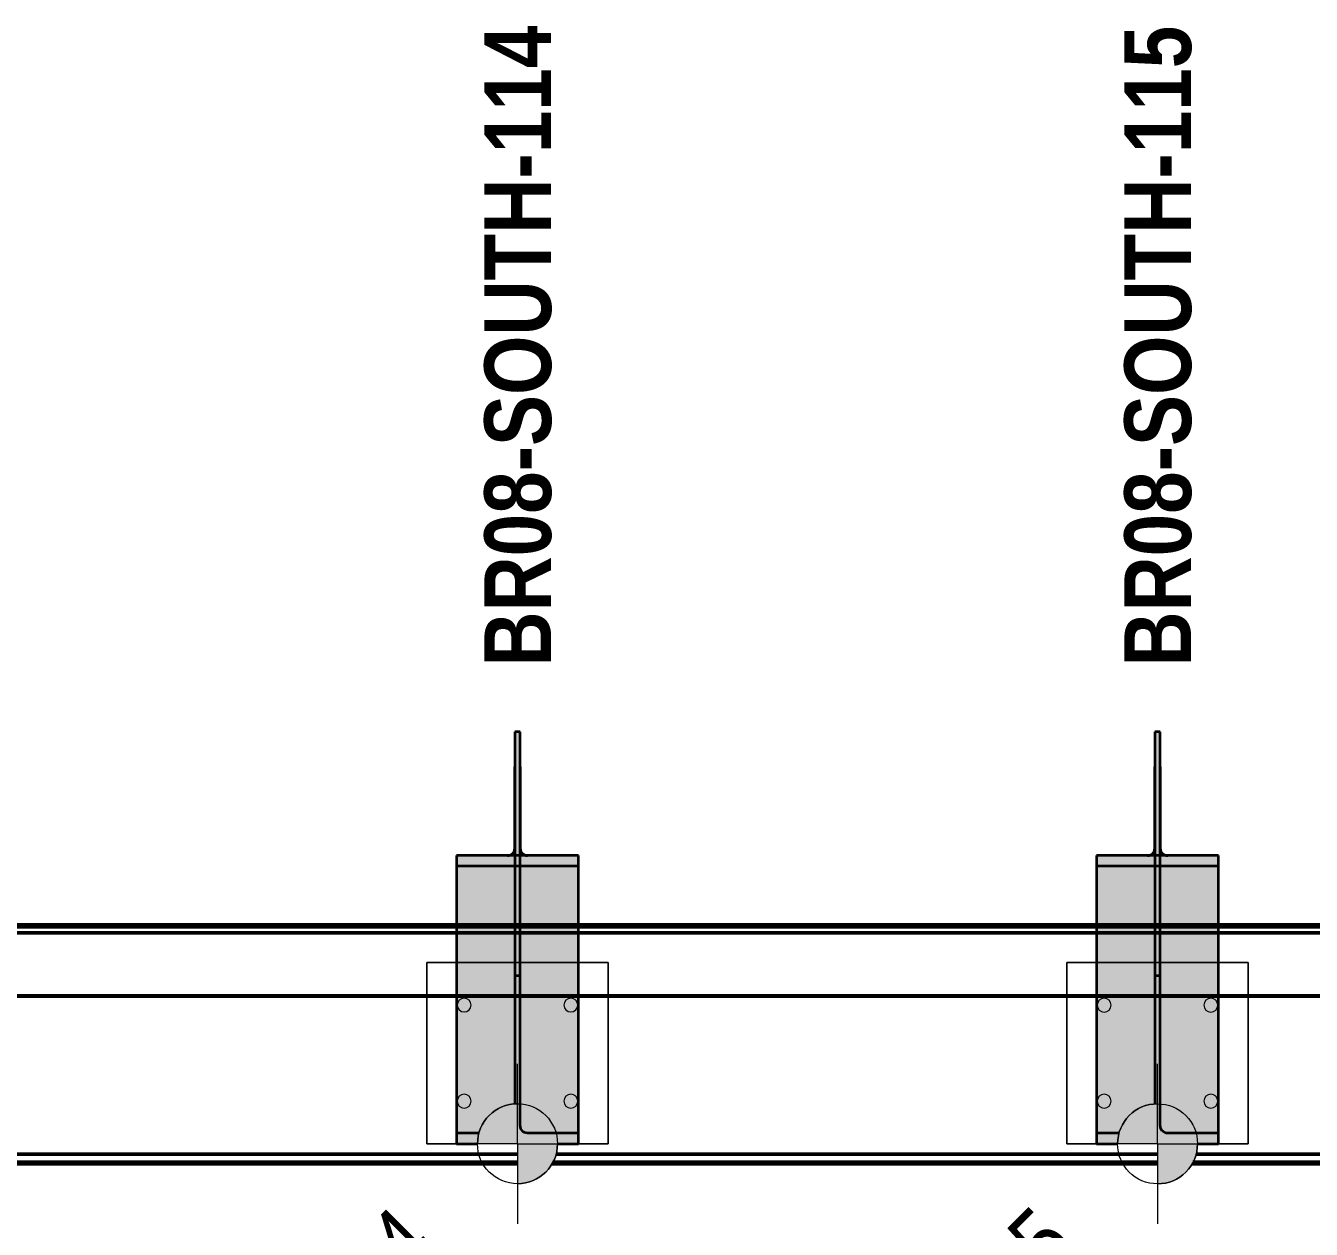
# Model space of a CAD drawing. Header units: metres. Extents: x 4 to 49, y -1186 to 3.
# Drawn here: x 16.54 to 18.95, y -1182.786 to -1180.531 of the extents above; entities that cross this region are included whole.
import ezdxf

# ---------------------------------------------------------------- set-up
doc = ezdxf.new("R2010")
doc.units = ezdxf.units.M
for name, color, linetype, lineweight in [('A-ANNO-NOTE', 7, 'Continuous', 9), ('A-GENM', 7, 'Continuous', 35), ('A-GENM-IDEN', 7, 'Continuous', 18), ('A-WALL', 7, 'Continuous', 50), ('S-FNDN-IDEN', 7, 'Continuous', 18), ('S-FSTN', 7, 'Continuous', 18)]:
    doc.layers.add(name, color=color, linetype=linetype, lineweight=lineweight)
doc.styles.add('Arial Narrow_4', font='ARIALN.TTF', dxfattribs={"height": 0.125})
doc.styles.add('Arial Narrow_B_1', font='ARIALNB.TTF', dxfattribs={"height": 0.125})

# ---------------------------------------------------------------- blocks, each defined once
blk = doc.blocks.new('Walls 2 - Walls 2-6845191-DRG-2873222 - SOUTHERN SCREEN POST - PLAN')
at = {"layer": 'A-WALL'}
for p, q in [((207.2997, 1205.0022), (241.7063, 1208.0124)), ((207.2999, 1205.0016), (241.7065, 1208.0118)), ((236.4596, 1207.8689), (237.5902, 1207.9678)), ((236.4598, 1207.866), (237.5889, 1207.9648)), ((237.5843, 1207.9493), (236.4611, 1207.8511)), ((207.336, 1204.8866), (241.7388, 1207.8962)), ((207.3396, 1204.8752), (241.742, 1207.8851)), ((241.743, 1207.8815), (207.3406, 1204.872)), ((235.2643, 1207.7644), (236.3949, 1207.8633)), ((235.2645, 1207.7615), (236.3936, 1207.8602)), ((236.389, 1207.8448), (235.2658, 1207.7465)), ((234.0689, 1207.6598), (235.1996, 1207.7587)), ((234.0692, 1207.6569), (235.1983, 1207.7557)), ((235.1937, 1207.7402), (234.0705, 1207.6419))]:
    blk.add_line(p, q, dxfattribs=at)
blk = doc.blocks.new('BR08_GEN_POST_0 - 610UB_BASE-V6-DRG-2873222 - SOUTHERN SCREEN POST - PLAN')
at = {"layer": 'A-GENM', "true_color": 0xc0c0c0}
for points in [[(0.005, 0.7066), (0.005, 0.7721), (-0.005, 0.7721), (-0.005, 0.7066)], [(0.019, 0.5402), (0.0159, 0.5406), (0.0129, 0.5416), (0.0103, 0.5432), (0.0081, 0.5453), (0.0064, 0.5478), (0.0054, 0.5506), (0.005, 0.5536), (0.005, 0.7066), (-0.005, 0.7066), (-0.0054, 0.5506), (-0.0064, 0.5478), (-0.0081, 0.5453), (-0.0103, 0.5432), (-0.0129, 0.5416), (-0.0159, 0.5406), (-0.019, 0.5402)], [(0.1145, 0.5209), (0.1145, 0.5402), (-0.1145, 0.5402), (-0.1145, 0.5209), (0.028, 0.5209)]]:
    blk.add_hatch(color=9, dxfattribs=at).paths.add_polyline_path(points)
h = blk.add_hatch(color=9, dxfattribs=at)
h.paths.add_polyline_path([(0.1145, 0), (0.1145, 0.5209), (-0.1145, 0.5209), (-0.1145, 0), (0.075, 0)])
h.paths.add_polyline_path([(-0.069, 0), (-0.075, 0), (-0.0746, 0.0082), (-0.0732, 0.0163), (-0.071, 0.0242), (-0.0679, 0.0319), (-0.064, 0.0391), (-0.0594, 0.0459), (-0.054, 0.0521), (-0.048, 0.0577), (-0.0414, 0.0626), (-0.0343, 0.0667), (-0.0268, 0.0701), (-0.019, 0.0726), (-0.0109, 0.0742), (-0.0027, 0.075), (0, 0.0746), (0, 0), (-0.0679, 0)])
at = {"layer": 'A-GENM'}
for p, q in [((0.005, 0.7724), (-0.005, 0.7724)), ((-0.005, 0.7724), (-0.005, 0.7066)), ((0.005, 0.7066), (0.005, 0.7724)), ((-0.005, 0.771), (-0.005, 0.3148)), ((0.005, 0.3148), (0.005, 0.771)), ((-0.005, 0.5536), (-0.005, 0.7066)), ((0.005, 0.7066), (0.005, 0.5536)), ((-0.019, 0.5402), (-0.1145, 0.5402)), ((-0.1145, 0.5402), (-0.1145, 0.5209)), ((-0.1145, 0.5402), (-0.1145, 0.0199)), ((0.019, 0.5402), (-0.019, 0.5402)), ((0.1145, 0.5402), (0.019, 0.5402)), ((0.1145, 0.5209), (0.1145, 0.5402)), ((0.1145, 0.0199), (0.1145, 0.5402)), ((-0.1145, 0.5209), (0.1145, 0.5209)), ((-0.1145, 0.5209), (-0.1145, 0)), ((0.1145, 0), (0.1145, 0.5209)), ((-0.005, 0.3148), (-0.005, 0.0748)), ((0.005, 0.3148), (-0.005, 0.3148)), ((0.005, 0.0341), (0.005, 0.3148)), ((-0.1145, 0.0199), (-0.1145, 0)), ((-0.0723, 0.0199), (-0.1145, 0.0199)), ((-0.1145, 0), (-0.075, 0)), ((0.1145, 0.0199), (0.019, 0.0199)), ((0.075, 0), (0.1145, 0)), ((0.1145, 0), (0.1145, 0.0199))]:
    blk.add_line(p, q, dxfattribs=at)
at = {"layer": 'A-GENM', "flags": 128}
for points in [[(-0.019, 0.5402), (-0.0159, 0.5406), (-0.0129, 0.5416), (-0.0103, 0.5432), (-0.0081, 0.5453), (-0.0064, 0.5478), (-0.0054, 0.5506), (-0.005, 0.5536)], [(0.005, 0.5536), (0.0054, 0.5506), (0.0064, 0.5478), (0.0081, 0.5453), (0.0103, 0.5432), (0.0129, 0.5416), (0.0159, 0.5406), (0.019, 0.5402)], [(0.019, 0.0199), (0.0159, 0.0203), (0.0129, 0.0213), (0.0103, 0.023), (0.0081, 0.0253), (0.0064, 0.028), (0.0054, 0.031), (0.005, 0.0341)]]:
    blk.add_lwpolyline(points, dxfattribs=at)
blk = doc.blocks.new('BR08_GEN_POST_0 - 610UB_BASE-8745540-DRG-2873222 - SOUTHERN SCREEN POST - PLAN')
at = {"layer": 'A-GENM', "true_color": 0xc0c0c0}
for points in [[(0.005, 0.7066), (0.005, 0.7721), (-0.005, 0.7721), (-0.005, 0.7066)], [(0.019, 0.5402), (0.0159, 0.5406), (0.0129, 0.5416), (0.0103, 0.5432), (0.0081, 0.5453), (0.0064, 0.5478), (0.0054, 0.5506), (0.005, 0.5536), (0.005, 0.7066), (-0.005, 0.7066), (-0.0054, 0.5506), (-0.0064, 0.5478), (-0.0081, 0.5453), (-0.0103, 0.5432), (-0.0129, 0.5416), (-0.0159, 0.5406), (-0.019, 0.5402), (0.0083, 0.5402)], [(0.1145, 0.5209), (0.1145, 0.5402), (-0.1145, 0.5402), (-0.1145, 0.5209), (0.0083, 0.5209)], [(0.1145, 0), (0.1145, 0.5209), (-0.1145, 0.5209), (-0.1145, 0), (-0.075, 0), (-0.0746, 0.0082), (-0.0732, 0.0163), (-0.071, 0.0242), (-0.0679, 0.0319), (-0.064, 0.0391), (-0.0594, 0.0458), (-0.054, 0.0521), (-0.048, 0.0576), (-0.0414, 0.0625), (-0.0343, 0.0667), (-0.0268, 0.0701), (-0.019, 0.0726), (-0.0109, 0.0742), (-0.0027, 0.0749), (0, 0.0746), (0, 0), (0.075, 0)]]:
    blk.add_hatch(color=9, dxfattribs=at).paths.add_polyline_path(points)
at = {"layer": 'A-GENM'}
for p, q in [((0.005, 0.7724), (-0.005, 0.7724)), ((-0.005, 0.7724), (-0.005, 0.7066)), ((0.005, 0.7066), (0.005, 0.7724)), ((-0.005, 0.771), (-0.005, 0.3148)), ((0.005, 0.3148), (0.005, 0.771)), ((-0.005, 0.5536), (-0.005, 0.7066)), ((0.005, 0.7066), (0.005, 0.5536)), ((-0.019, 0.5402), (-0.1145, 0.5402)), ((-0.1145, 0.5402), (-0.1145, 0.5209)), ((-0.1145, 0.5402), (-0.1145, 0.0199)), ((0.019, 0.5402), (-0.019, 0.5402)), ((0.1145, 0.5402), (0.019, 0.5402)), ((0.1145, 0.5209), (0.1145, 0.5402)), ((0.1145, 0.0199), (0.1145, 0.5402)), ((-0.1145, 0.5209), (0.1145, 0.5209)), ((-0.1145, 0.5209), (-0.1145, 0)), ((0.1145, 0), (0.1145, 0.5209)), ((-0.005, 0.3148), (-0.005, 0.0748)), ((0.005, 0.3148), (-0.005, 0.3148)), ((0.005, 0.0341), (0.005, 0.3148)), ((-0.1145, 0.0199), (-0.1145, 0)), ((-0.0723, 0.0199), (-0.1145, 0.0199)), ((-0.1145, 0), (-0.075, 0)), ((0.1145, 0.0199), (0.019, 0.0199)), ((0.075, 0), (0.1145, 0)), ((0.1145, 0), (0.1145, 0.0199))]:
    blk.add_line(p, q, dxfattribs=at)
at = {"layer": 'A-GENM', "flags": 128}
for points in [[(-0.019, 0.5402), (-0.0159, 0.5406), (-0.0129, 0.5416), (-0.0103, 0.5432), (-0.0081, 0.5453), (-0.0064, 0.5478), (-0.0054, 0.5506), (-0.005, 0.5536)], [(0.005, 0.5536), (0.0054, 0.5506), (0.0064, 0.5478), (0.0081, 0.5453), (0.0103, 0.5432), (0.0129, 0.5416), (0.0159, 0.5406), (0.019, 0.5402)], [(0.019, 0.0199), (0.0159, 0.0203), (0.0129, 0.0213), (0.0103, 0.023), (0.0081, 0.0253), (0.0064, 0.028), (0.0054, 0.031), (0.005, 0.0341)]]:
    blk.add_lwpolyline(points, dxfattribs=at)
blk = doc.blocks.new('Canopy Post Column Base Plate-4 Hole - 25mm-V24-DRG-2873222 - SOUTHERN SCREEN POST - PLAN')
at = {"layer": 'S-FSTN'}
for p, q in [((0.17, 0.17), (-0.17, 0.17)), ((-0.17, 0.17), (-0.17, 0.075)), ((-0.17, 0.075), (-0.17, 0.17)), ((-0.17, 0.17), (0.17, 0.17)), ((0.17, -0.17), (0.17, 0.17)), ((0.17, 0.17), (0.17, -0.17)), ((-0.17, -0.075), (-0.17, -0.17)), ((-0.17, -0.17), (-0.17, -0.075)), ((-0.17, -0.17), (0.17, -0.17)), ((0.17, -0.17), (-0.17, -0.17))]:
    blk.add_line(p, q, dxfattribs=at)
for centre, start, end in [((-0.09, 0.1), 0, 180), ((-0.09, 0.1), 0, 180), ((-0.09, 0.1), 180, 360), ((-0.09, 0.1), 180, 360), ((0.09, 0.1), 0, 180), ((0.09, 0.1), 0, 180), ((0.09, 0.1), 180, 360), ((0.09, 0.1), 180, 360), ((-0.09, -0.1), 0, 180), ((-0.09, -0.1), 360, 180), ((0.09, -0.1), 0, 180), ((0.09, -0.1), 360, 180), ((-0.09, -0.1), 180, 360), ((-0.09, -0.1), 180, 360), ((0.09, -0.1), 180, 360), ((0.09, -0.1), 180, 360)]:
    blk.add_arc(centre, 0.013, start, end, dxfattribs=at)
blk = doc.blocks.new('Canopy Post Column Base Plate-4 Hole - 25mm-V20-DRG-2873222 - SOUTHERN SCREEN POST - PLAN')
at = {"layer": 'S-FSTN'}
for p, q in [((0.17, 0.17), (-0.17, 0.17)), ((-0.17, 0.17), (-0.17, 0.075)), ((-0.17, 0.075), (-0.17, 0.17)), ((-0.17, 0.17), (0.17, 0.17)), ((0.17, -0.17), (0.17, 0.17)), ((0.17, 0.17), (0.17, -0.17)), ((-0.17, -0.075), (-0.17, -0.17)), ((-0.17, -0.17), (-0.17, -0.075)), ((-0.17, -0.17), (0.17, -0.17)), ((0.17, -0.17), (-0.17, -0.17))]:
    blk.add_line(p, q, dxfattribs=at)
for centre, start, end in [((-0.09, 0.1), 0, 180), ((-0.09, 0.1), 0, 180), ((-0.09, 0.1), 180, 360), ((-0.09, 0.1), 180, 360), ((0.09, 0.1), 0, 180), ((0.09, 0.1), 0, 180), ((0.09, 0.1), 180, 360), ((0.09, 0.1), 180, 360), ((-0.09, -0.1), 0, 180), ((-0.09, -0.1), 360, 180), ((0.09, -0.1), 0, 180), ((0.09, -0.1), 360, 180), ((-0.09, -0.1), 180, 360), ((-0.09, -0.1), 180, 360), ((0.09, -0.1), 180, 360), ((0.09, -0.1), 180, 360)]:
    blk.add_arc(centre, 0.013, start, end, dxfattribs=at)

msp = doc.modelspace()

# ---------------------------------------------------------------- hatches: boundary and pattern name
at = {"layer": 'A-ANNO-NOTE', "lineweight": 5, "true_color": 0x808080}
for points in [[(17.4623, -1182.6262), (17.4623, -1182.5512), (17.4541, -1182.5517), (17.446, -1182.553), (17.4381, -1182.5552), (17.4305, -1182.5583), (17.4232, -1182.5622), (17.4165, -1182.5669), (17.4103, -1182.5722), (17.4047, -1182.5783), (17.3998, -1182.5848), (17.3956, -1182.5919), (17.3923, -1182.5994), (17.3897, -1182.6073), (17.3881, -1182.6153), (17.3874, -1182.6235), (17.3873, -1182.6262), (17.4141, -1182.6262)], [(18.6622, -1182.6263), (18.6622, -1182.5513), (18.654, -1182.5517), (18.6459, -1182.5531), (18.638, -1182.5553), (18.6304, -1182.5584), (18.6231, -1182.5622), (18.6163, -1182.5669), (18.6101, -1182.5723), (18.6045, -1182.5783), (18.5996, -1182.5849), (18.5955, -1182.592), (18.5921, -1182.5995), (18.5896, -1182.6073), (18.588, -1182.6153), (18.5872, -1182.6235), (18.5872, -1182.6263), (18.6337, -1182.6263)], [(17.4623, -1182.7012), (17.4705, -1182.7008), (17.4786, -1182.6994), (17.4865, -1182.6972), (17.4941, -1182.6941), (17.5014, -1182.6902), (17.5081, -1182.6856), (17.5144, -1182.6802), (17.52, -1182.6742), (17.5249, -1182.6676), (17.529, -1182.6605), (17.5324, -1182.653), (17.5349, -1182.6452), (17.5365, -1182.6371), (17.5373, -1182.629), (17.5373, -1182.6262), (17.4623, -1182.6262), (17.4623, -1182.6547)], [(18.6622, -1182.7013), (18.6704, -1182.7008), (18.6785, -1182.6995), (18.6864, -1182.6972), (18.694, -1182.6942), (18.7013, -1182.6903), (18.7099, -1182.6841), (18.7142, -1182.6803), (18.7198, -1182.6742), (18.7247, -1182.6676), (18.7289, -1182.6606), (18.7322, -1182.6531), (18.7347, -1182.6452), (18.7364, -1182.6372), (18.7371, -1182.629), (18.7372, -1182.6263), (18.6622, -1182.6263), (18.6622, -1182.6547)]]:
    msp.add_hatch(color=8, dxfattribs=at).paths.add_polyline_path(points)

# ---------------------------------------------------------------- linework, layer by layer
at = {"layer": 'A-ANNO-NOTE', "color": 8, "lineweight": 18, "true_color": 0x808080}
for p, q in [((17.4623, -1182.6262), (17.4623, -1182.4762)), ((18.6622, -1182.6263), (18.6622, -1182.4763)), ((17.4623, -1182.6262), (17.3123, -1182.6262)), ((17.4623, -1182.6262), (17.4623, -1182.7762)), ((17.4623, -1182.6262), (17.6123, -1182.6262)), ((18.6622, -1182.6263), (18.5122, -1182.6263)), ((18.6622, -1182.6263), (18.6622, -1182.7763)), ((18.6622, -1182.6263), (18.8122, -1182.6263))]:
    msp.add_line(p, q, dxfattribs=at)
for centre in [(17.4623, -1182.6262), (18.6622, -1182.6263)]:
    msp.add_circle(centre, 0.075, dxfattribs=at)
for centre, start, end in [((17.4623, -1182.6262), 90, 180), ((18.6622, -1182.6263), 90, 180), ((17.4623, -1182.6262), 270, 360), ((18.6622, -1182.6263), 270, 360)]:
    msp.add_arc(centre, 0.075, start, end, dxfattribs=at)

# ---------------------------------------------------------------- block references
at = {"layer": 'A-GENM'}
for name, p, rotation in [('BR08_GEN_POST_0 - 610UB_BASE-V6-DRG-2873222 - SOUTHERN SCREEN POST - PLAN', (17.4623, -1182.6262), 359.9995443863514), ('BR08_GEN_POST_0 - 610UB_BASE-8745540-DRG-2873222 - SOUTHERN SCREEN POST - PLAN', (18.6622, -1182.6263), 359.9995443855516)]:
    msp.add_blockref(name, p, dxfattribs=dict(at, rotation=rotation))
at = {"layer": 'A-WALL', "rotation": 175.0000000000005}
msp.add_blockref('Walls 2 - Walls 2-6845191-DRG-2873222 - SOUTHERN SCREEN POST - PLAN', (358.2948, 0), dxfattribs=at)
at = {"layer": 'S-FSTN'}
for name, p, rotation in [('Canopy Post Column Base Plate-4 Hole - 25mm-V24-DRG-2873222 - SOUTHERN SCREEN POST - PLAN', (17.4623, -1182.4562), 89.99954438588524), ('Canopy Post Column Base Plate-4 Hole - 25mm-V20-DRG-2873222 - SOUTHERN SCREEN POST - PLAN', (18.6622, -1182.4563), 89.9995443858861)]:
    msp.add_blockref(name, p, dxfattribs=dict(at, rotation=rotation))

# ---------------------------------------------------------------- next in the draw order: texts
at = {"layer": 'A-GENM-IDEN', "lineweight": 9, "char_height": 0.125, "attachment_point": 1, "rotation": 90, "style": 'Arial Narrow_B_1', "bg_fill": 3, "box_fill_scale": 1, "bg_fill_color": 256, "bg_fill_true_color": 13158600, "bg_fill_transparency": 0}
for s, insert in [('BR08-SOUTH-114', (17.4003, -1181.7318)), ('BR08-SOUTH-115', (18.6001, -1181.7318))]:
    msp.add_mtext(s, dxfattribs=dict(at, insert=insert))
at = {"layer": 'S-FNDN-IDEN', "lineweight": 9, "char_height": 0.125, "attachment_point": 1, "rotation": 45, "style": 'Arial Narrow_4', "bg_fill": 3, "box_fill_scale": 1, "bg_fill_color": 256, "bg_fill_true_color": 13158600, "bg_fill_transparency": 0}
for s, insert in [('SOP-BP-114', (16.6435, -1183.3218)), ('SOP-BP-115', (17.8434, -1183.3218))]:
    msp.add_mtext(s, dxfattribs=dict(at, insert=insert))

doc.saveas('drawing.dxf')
